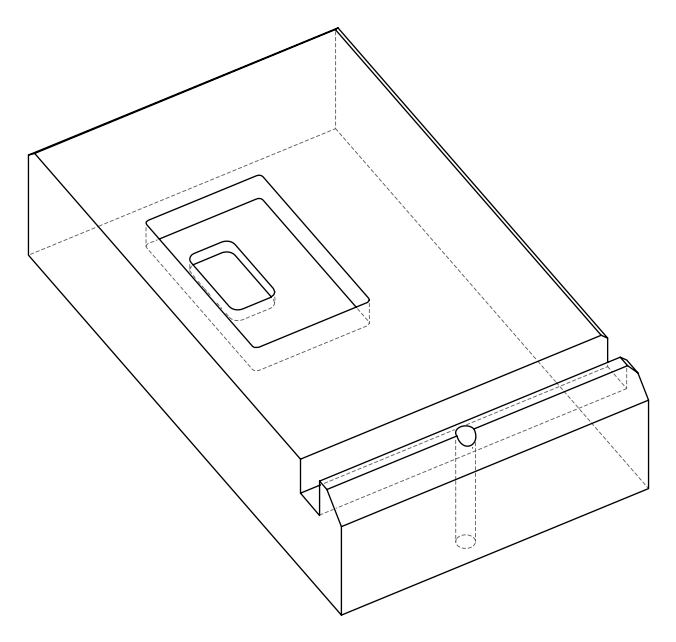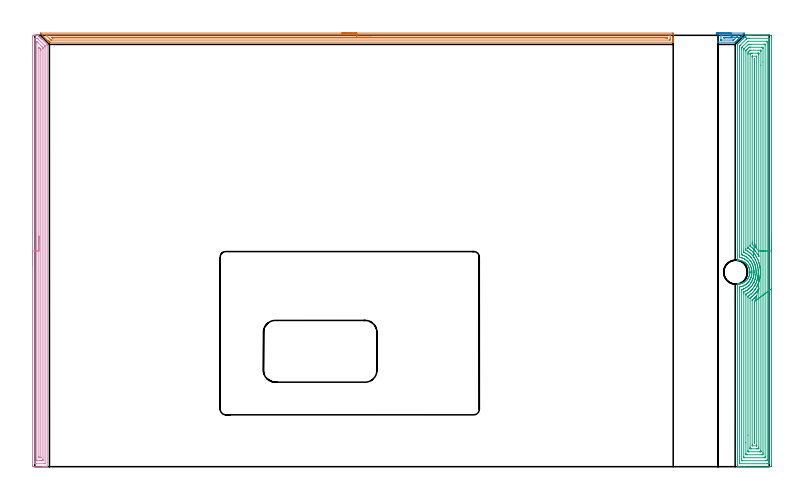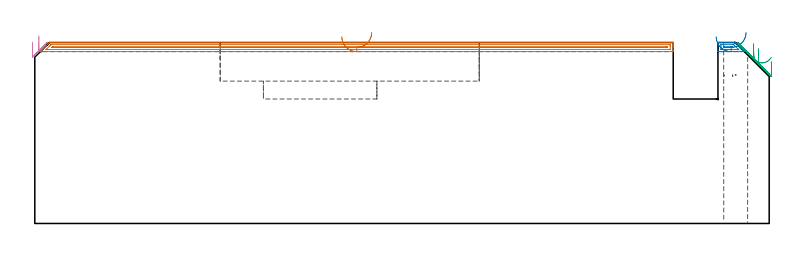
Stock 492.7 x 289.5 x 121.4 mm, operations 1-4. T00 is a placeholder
(PLAN: 11 operations, 7 tool changes, 208.4 min)
(1 AREA_MILL | FG_CHAMFER_SURFACE | UGT0205_001 | 10.28 min | 8026 mm3)
(2 AREA_MILL_1 | FG_CHAMFER_SURFACE_1 | UGT0205_001 | 0.51 min | 475 mm3)
(3 AREA_MILL_2 | FG_CHAMFER_SURFACE_2 | UGT0205_001 | 20.77 min | 75077 mm3)
(4 AREA_MILL_3 | FG_CHAMFER_SURFACE_3 | UGT0205_001 | 9.41 min | 13755 mm3)
(5 MILL_RECTANGULAR_POCKET | POCKET_RECTANGULAR_STRAIGHT | NXT0201_008 | Follow Part, ap 1.5, ae 75% | 151.98 min | 492727 mm3)
(6 MILL_RECTANGULAR_POCKET_1 | POCKET_RECTANGULAR_STRAIGHT_1 | NXT0201_011 | Follow Part, ap 3, ae 75% | 3.56 min | 37140 mm3)
(7 MILL_RECTANGULAR_SLOT | SLOT_RECTANGULAR | UGT0201_094 | Follow Part, ap 5, ae 75% | 10.97 min | 328931 mm3)
(8 SPOT_DRILL | STEP1HOLE | NXT0321_9005460120000 | 0.03 min | 53 mm3)
(9 DRILL_BLIND_HOLE_INTO_CENTER | STEP1HOLE | UGT0301_217 | 0.07 min | 1014 mm3)
(10 DRILL_TO_ENLARGE_BLIND_HOLE | STEP1HOLE | NXT0301_111 | 0.11 min | 3135 mm3)
(11 GUN_DRILL_THROUGH_HOLE | STEP1HOLE | UGT0307_013 | 0.71 min | 19796 mm3)
(TOOL UGT0205_001 | Chamfer Mill 20 x 3 x 45 deg. | D20 FL50 Z2)
(TOOL NXT0201_008 | ENDMILL 6mm [2P460-0600-NA 1630] | D6 FL26 Z6)
(TOOL NXT0201_011 | ENDMILL 12mm [2P460-1200-NA 1630] | D12 FL38 Z6)
(TOOL UGT0201_094 | End mill 20 mm | D20 FL38 Z4)
(TOOL NXT0321_9005460120000 | NC Spot Drill, 142deg, 12mm, Carbide, Uncoated | D12 PA142 FL30 Z2)
(TOOL UGT0301_217 | Twist Drill 10.4 mm | D10.4 PA118 FL82 Z2)
(TOOL NXT0301_111 | Carbide Drill 16.1mm [860.1-1610-050A1-PM 4234] | D16.1 PA147 FL73 Z2)
(TOOL UGT0307_013 | Gun Drill 16 mm | D16 PA130 FL24 Z1)
(OP 1 AREA_MILL)
G17 G21 G94 G90
T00 M6
G54
G17 G0 G90 X206. Y290.9 S1061 M3
G43 Z131.4 H0
Z125.3
G94 G1 X206.038 Z124.428 F250.
X206.152 Z123.563
X206.341 Z122.712
X206.603 Z121.88
X206.937 Z121.074
X207.34 Z120.3
X207.808 Z119.564
X208.339 Z118.872
X208.929 Z118.229
X209.572 Z117.64
X210.264 Z117.108
X211. Z116.64
X211.774 Z116.237
X212.58 Z115.903
X213.412 Z115.641
X214.263 Z115.452
X215.128 Z115.338
X216. Z115.3
X427.684 Y290.899 Z115.301
X428.101 Y290.896 Z115.302
X428.29 Y290.892 Z115.305
X428.3 Y290.486 Z115.71
Y287.85 Z118.344
Y287.304 Z118.893
Y286.971 Z119.225
Y286.425 Z119.771
Y286.092 Z120.102
Y285.427 Z120.772
Y285.113 Z121.086
X428.298 Y284.955 Z121.238
X428.29 Y284.802 Z121.388
X428.131 Y284.8 Z121.4
X10.568
X9.796 Y284.805 Z121.391
X9.767 Y284.832 Z121.364
X9.675 Y284.924 Z121.274
X9.524 Y285.075 Z121.122
X9.384 Y285.214 Z120.981
X9.228 Y285.371 Z120.827
X9.105 Y285.494 Z120.704
X8.944 Y285.653 Z120.542
X8.781 Y285.818 Z120.38
X4.07 Y290.53 Z115.67
X3.869 Y290.733 Z115.467
X3.719 Y290.893 Z115.306
X3.869 Y290.9 Z115.3
X216.
Y289.486 Z116.714
X425.898
X426.023 Y289.485 Z116.715
X426.257 Y289.48 Z116.72
X426.282 Y289.479 Z116.721
X426.29 Y289.468 Z116.732
X426.296 Y289.437 Z116.763
X426.298 Y289.406 Z116.794
X426.3 Y289.212 Z116.988
Y287.455 Z118.745
X426.297 Y286.971 Z119.229
X426.292 Y286.584 Z119.616
X426.273 Y286.221 Z119.979
X425.898 Y286.216 Z119.984
X425.773 Y286.215 Z119.985
X11.337
X10.953 Y286.219 Z119.981
X10.861 Y286.221 Z119.979
X10.742 Y286.319 Z119.881
X10.568 Y286.486 Z119.714
X10.079 Y286.971 Z119.229
X9.675 Y287.375 Z118.825
X7.888 Y289.162 Z117.038
X7.654 Y289.401 Z116.799
X7.614 Y289.446 Z116.754
X7.587 Y289.479 Z116.721
X7.634 Y289.48 Z116.72
X7.888 Y289.485 Z116.715
X8.012
X8.781 Y289.486 Z116.714
X216.
Y288.072 Z118.128
X424.112 Y288.071 Z118.129
X424.187 Y288.07 Z118.13
X424.246 Y288.068 Z118.132
X424.279 Y288.065 Z118.135
X424.29 Y288.034 Z118.166
X424.294 Y287.85 Z118.35
X424.295 Y287.669 Z118.531
X424.291 Y287.642 Z118.558
X424.277 Y287.635 Z118.565
X424.224 Y287.633 Z118.567
X424.112 Y287.631 Z118.569
X423.443 Y287.629 Z118.571
X423.218 Y287.628 Z118.572
X12.354 Y287.629 Z118.571
X12.129 Y287.631 Z118.569
X11.979 Y287.635 Z118.565
X11.872 Y287.639 Z118.561
X11.829 Y287.679 Z118.521
X11.654 Y287.85 Z118.35
X11.461 Y288.046 Z118.154
X11.454 Y288.066 Z118.134
X11.461 Y288.067 Z118.133
X12.13 Y288.071 Z118.129
X216. Y288.072 Z118.128
X216.871 Z118.166
X217.736 Z118.28
X218.588 Z118.469
X219.42 Z118.731
X220.226 Z119.065
X221. Z119.468
X221.736 Z119.937
X222.428 Z120.468
X223.071 Z121.057
X223.66 Z121.7
X224.191 Z122.393
X224.66 Z123.128
X225.063 Z123.902
X225.397 Z124.708
X225.659 Z125.54
X225.848 Z126.392
X225.962 Z127.257
X226. Z128.128
G0 Z131.4
M5
M2
(OP 2 AREA_MILL_1)
G17 G21 G94 G90
T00 M6
G54
G17 G0 G90 X457.15 Y290.9 S1061 M3
G43 Z131.4 H0
Z125.3
G94 G1 X457.188 Z124.428 F250.
X457.302 Z123.563
X457.491 Z122.712
X457.753 Z121.88
X458.087 Z121.074
X458.49 Z120.3
X458.959 Z119.564
X459.49 Z118.872
X460.079 Z118.229
X460.722 Z117.639
X461.414 Z117.108
X462.15 Z116.64
X462.924 Z116.237
X463.73 Z115.903
X464.562 Z115.641
X465.414 Z115.452
X466.279 Z115.338
X467.15 Z115.3
X475.828 Y290.899 Z115.301
X475.981 Y290.892 Z115.305
X475.828 Y290.728 Z115.472
X475.741 Y290.641 Z115.559
X475.588 Y290.486 Z115.711
X475.534 Y290.433 Z115.766
X475.348 Y290.247 Z115.952
X475.295 Y290.193 Z116.003
X475.24 Y290.139 Z116.06
X475.056 Y289.955 Z116.244
X475.002 Y289.9 Z116.296
X474.946 Y289.845 Z116.354
X474.764 Y289.664 Z116.535
X474.709 Y289.608 Z116.589
X474.651 Y289.55 Z116.648
X474.006 Y288.906 Z117.294
X473.83 Y288.729 Z117.468
X473.769 Y288.668 Z117.53
X473.138 Y288.038 Z118.162
X472.952 Y287.85 Z118.347
X472.27 Y287.17 Z119.03
X472.073 Y286.971 Z119.225
X471.402 Y286.302 Z119.898
X471.194 Y286.092 Z120.104
X470.535 Y285.435 Z120.765
X470.315 Y285.214 Z120.983
X470.239 Y285.138 Z121.06
X469.979 Y284.88 Z121.318
X469.894 Y284.804 Z121.389
X469.798 Y284.8 Z121.4
X458.325
X458.31 Y284.805 Z121.394
X458.3 Y284.847 Z121.352
Y289.657 Z116.542
X458.305 Y290.486 Z115.707
X458.308 Y290.89 Z115.304
X458.358 Y290.893 Z115.302
X458.766 Y290.9 Z115.3
X467.15
Y289.486 Z116.714
X472.004 Y289.485 Z116.715
X472.128 Y289.484 Z116.716
X472.13 Y289.483 Z116.717
X472.041 Y289.391 Z116.809
X472.004 Y289.353 Z116.847
X469.356 Y286.707 Z119.493
X469.043 Y286.405 Z119.795
X468.849 Y286.221 Z119.979
X468.474 Y286.216 Z119.984
X468.351 Y286.215 Z119.985
X460.531
X460.407 Y286.216 Z119.984
X460.342 Y286.219 Z119.981
X460.315 Y286.221 Z119.979
X460.309 Y286.234 Z119.966
X460.305 Y286.255 Z119.945
X460.301 Y286.322 Z119.878
Y289.189 Z117.011
X460.304 Y289.343 Z116.857
X460.31 Y289.465 Z116.735
X460.314 Y289.48 Z116.72
X460.319 Y289.482 Z116.718
X460.341 Y289.484 Z116.716
X460.531 Y289.486 Z116.714
X460.653
X467.15
Y288.072 Z118.128
X468.253 Y288.07 Z118.13
X468.255 Y288.069 Z118.131
X468.256 Y288.067 Z118.133
X468.039 Y287.85 Z118.35
X467.808 Y287.634 Z118.566
X466.709 Y287.629 Z118.571
X462.518
X462.393 Y287.63 Z118.57
X462.372 Y287.631 Z118.569
X462.31 Y287.64 Z118.56
X462.3 Y287.846 Z118.354
X462.31 Y288.062 Z118.138
X462.734 Y288.068 Z118.132
X462.957 Y288.071 Z118.129
X467.15 Y288.072 Z118.128
X468.022 Z118.166
X468.887 Z118.28
X469.738 Z118.469
X470.57 Z118.731
X471.376 Z119.065
X472.15 Z119.468
X472.886 Z119.937
X473.578 Z120.468
X474.221 Z121.057
X474.811 Z121.701
X475.342 Z122.393
X475.81 Z123.128
X476.213 Z123.902
X476.547 Z124.708
X476.809 Z125.54
X476.998 Z126.392
X477.112 Z127.257
X477.15 Z128.128
G0 Z131.4
M5
M2
(OP 3 AREA_MILL_2)
G17 G21 G94 G90
T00 M6
G54
G17 G0 G90 X494.2 Y154.7 S1061 M3
G43 Z131.4 H0
Z108.6
G94 G1 Y154.662 Z107.728 F250.
Y154.548 Z106.864
Y154.359 Z106.012
Y154.097 Z105.18
Y153.763 Z104.374
Y153.36 Z103.6
Y152.892 Z102.864
Y152.36 Z102.172
Y151.771 Z101.529
Y151.128 Z100.94
Y150.436 Z100.408
Y149.7 Z99.94
Y148.926 Z99.537
Y148.12 Z99.203
Y147.288 Z98.941
Y146.436 Z98.752
Y145.572 Z98.638
Y144.7 Z98.6
Y0.603
X494.195 Y0.126 Z98.603
X494.192 Y0.01 Z98.606
X494.071 Y0. Z98.727
X475.923 Z116.872
X473.001 Z119.795
X472.693 Z120.101
X471.69 Z121.109
X471.486 Y0.005 Z121.313
X471.406 Y0.01 Z121.393
X471.4 Y0.156 Z121.4
Y122.394
X471.406 Y122.496 Z121.392
X471.487 Y122.502 Z121.311
X471.607 Y122.505 Z121.191
X471.935 Y122.511 Z120.864
X472.177 Y122.525 Z120.621
X472.381 Y122.537 Z120.418
X472.693 Y122.573 Z120.106
X472.828 Y122.589 Z119.971
X473.272 Y122.665 Z119.525
X473.572 Y122.734 Z119.224
X473.72 Y122.768 Z119.078
X474.164 Y122.898 Z118.634
X474.451 Y123. Z118.345
X474.612 Y123.057 Z118.187
X474.927 Y123.187 Z117.871
X475.02 Y123.225 Z117.78
X475.057 Y123.24 Z117.743
X475.948 Y123.734 Z116.85
X476.536 Y124.133 Z116.263
X476.84 Y124.379 Z115.958
X477.088 Y124.601 Z115.712
X477.192 Y124.695 Z115.607
X477.381 Y124.88 Z115.419
X477.531 Y125.027 Z115.268
X477.732 Y125.252 Z115.067
X478. Y125.582 Z114.799
X478.172 Y125.814 Z114.626
X478.25 Y125.921 Z114.546
X478.624 Y126.504 Z114.175
X478.672 Y126.591 Z114.128
X478.793 Y126.815 Z114.004
X479.004 Y127.26 Z113.795
X479.188 Y127.71 Z113.607
X479.338 Y128.155 Z113.456
X479.466 Y128.604 Z113.33
X479.515 Y128.805 Z113.283
X479.538 Y128.931 Z113.26
X479.563 Y129.086 Z113.227
X479.576 Y129.151 Z113.216
X479.628 Y129.498 Z113.168
X479.659 Y129.818 Z113.138
X479.671 Y129.945 Z113.125
X479.674 Y130.006 Z113.123
X479.683 Y130.276 Z113.107
X479.687 Y130.329
X479.689 Y130.377 Z113.105
X479.69 Y130.392
X479.688 Y130.497
Y130.548 Z113.104
X479.687 Y130.583 Z113.106
Y130.658 Z113.109
X479.683 Y130.84
X479.682 Y130.847
X479.681 Y130.869 Z113.111
X479.653 Y131.287 Z113.143
X479.595 Y131.735 Z113.201
X479.519 Y132.181 Z113.281
X479.393 Y132.655 Z113.403
X479.265 Y133.075 Z113.533
X479.138 Y133.413 Z113.66
X479.095 Y133.525 Z113.7
X478.9 Y133.969 Z113.898
X478.623 Y134.5 Z114.174
X478.515 Y134.684 Z114.284
X478.4 Y134.864 Z114.399
X478.075 Y135.314 Z114.721
X477.806 Y135.657 Z114.994
X477.725 Y135.758 Z115.072
X477.673 Y135.81 Z115.122
X477.563 Y135.926 Z115.236
X477.49 Y136.002 Z115.31
X477.381 Y136.113 Z115.415
X477.293 Y136.204 Z115.503
X477.088 Y136.394 Z115.708
X476.953 Y136.521 Z115.846
X476.84 Y136.626 Z115.959
X476.81 Y136.652 Z115.99
X476.723 Y136.718 Z116.077
X476.648 Y136.773 Z116.149
X476.589 Y136.818 Z116.21
X476.385 Y136.972 Z116.414
X475.949 Y137.273 Z116.851
X475.717 Y137.414 Z117.082
X475.482 Y137.546 Z117.317
X475.33 Y137.62 Z117.469
X475.057 Y137.753 Z117.742
X474.614 Y137.942 Z118.186
X474.165 Y138.102 Z118.635
X473.721 Y138.231 Z119.079
X473.572 Y138.266 Z119.227
X473.273 Y138.337 Z119.527
X472.972 Y138.393 Z119.828
X472.669 Y138.44 Z120.13
X472.512 Y138.454 Z120.288
X472.381 Y138.466 Z120.419
X471.935 Y138.49 Z120.864
X471.489 Y138.497 Z121.31
X471.407 Y138.504 Z121.393
X471.4 Y138.9 Z121.4
Y282.552
X471.404 Y283.305 Z121.39
X471.544 Y283.444 Z121.254
X471.75 Y283.65 Z121.05
X472.254 Y284.156 Z120.542
X472.817 Y284.717 Z119.982
X473.03 Y284.931 Z119.768
X473.133 Y285.035 Z119.663
X473.572 Y285.473 Z119.227
X474.012 Y285.913 Z118.784
X474.22 Y286.121 Z118.579
X474.262 Y286.162 Z118.538
X474.891 Y286.792 Z117.906
X475.103 Y287.002 Z117.697
X475.769 Y287.671 Z117.027
X475.944 Y287.844 Z116.856
X476.005 Y287.905 Z116.795
X476.648 Y288.55 Z116.149
X476.785 Y288.685 Z116.015
X476.897 Y288.797 Z115.902
X477.088 Y288.989 Z115.71
X477.194 Y289.095 Z115.604
X477.418 Y289.319 Z115.381
X477.492 Y289.392 Z115.306
X477.503 Y289.399 Z115.296
X477.527 Y289.4 Z115.273
X477.978 Z114.822
X478.845 Z113.95
X480.032 Z112.765
X480.603 Z112.191
X489.545 Z103.252
X493.5 Z99.297
X493.785 Y289.396 Z99.012
X494.192 Y289.39 Z98.606
X494.195 Y289.214 Z98.603
X494.199 Y288.797 Z98.601
X494.2 Y288.376 Z98.6
Y144.7
X492.786 Z100.014
X492.785 Y2.51 Z100.015
X492.784 Y2.387 Z100.016
X492.779 Y2.012 Z100.021
X492.406 Y2.003 Z100.394
X492.028 Y2.001 Z100.772
X491.53 Y2. Z101.27
X472.892 Y2.001 Z119.908
X472.864 Y2.003 Z119.936
X472.836 Y2.008 Z119.964
X472.821 Y2.013 Z119.979
X472.82 Y2.034 Z119.98
X472.815 Y2.263 Z119.985
X472.814 Y6.781 Z119.986
X472.815 Y120.04 Z119.985
X472.816 Y120.163 Z119.984
X472.821 Y120.54 Z119.979
X473.127 Y120.616 Z119.673
X473.572 Y120.716 Z119.228
X473.844 Y120.78 Z118.956
X474.451 Y120.945 Z118.349
X474.535 Y120.97 Z118.265
X474.781 Y121.056 Z118.019
X475.175 Y121.213 Z117.625
X475.33 Y121.28 Z117.47
X475.772 Y121.499 Z117.028
X476.209 Y121.734 Z116.591
X476.345 Y121.81 Z116.455
X476.579 Y121.948 Z116.221
X476.883 Y122.155 Z115.917
X477.088 Y122.3 Z115.712
X477.391 Y122.532 Z115.409
X477.762 Y122.84 Z115.038
X477.87 Y122.938 Z114.93
X477.966 Y123.029 Z114.834
X478.317 Y123.376 Z114.483
X478.645 Y123.732 Z114.155
X478.737 Y123.842 Z114.063
X478.845 Y123.978 Z113.955
X479.122 Y124.344 Z113.678
X479.32 Y124.624 Z113.48
X479.481 Y124.872 Z113.319
X479.724 Y125.259 Z113.076
X479.817 Y125.423 Z112.983
X479.866 Y125.517 Z112.934
X480.11 Y126.017 Z112.69
X480.286 Y126.409 Z112.514
X480.342 Y126.541 Z112.458
X480.379 Y126.637 Z112.421
X480.603 Y127.252 Z112.197
X480.615 Y127.289 Z112.185
X480.619 Y127.301 Z112.181
X480.806 Y127.987 Z111.994
X480.855 Y128.193 Z111.945
X480.955 Y128.728 Z111.845
X481.007 Y129.086 Z111.793
X481.052 Y129.522 Z111.748
X481.085 Y129.978 Z111.715
X481.1 Y130.366 Z111.7
X481.094 Y130.87 Z111.706
X481.069 Y131.289 Z111.731
X481.024 Y131.762 Z111.776
X480.947 Y132.305 Z111.853
X480.886 Y132.655 Z111.914
X480.686 Y133.463 Z112.114
X480.661 Y133.547 Z112.139
X480.603 Y133.732 Z112.197
X480.347 Y134.439 Z112.453
X480.154 Y134.894 Z112.646
X479.939 Y135.331 Z112.861
X479.724 Y135.742 Z113.076
X479.428 Y136.224 Z113.372
X478.845 Y137.019 Z113.955
X478.77 Y137.116 Z114.03
X478.596 Y137.323 Z114.204
X478.387 Y137.539 Z114.413
X477.966 Y137.97 Z114.834
X477.927 Y138.008 Z114.873
X477.48 Y138.402 Z115.32
X477.088 Y138.699 Z115.712
X476.806 Y138.9 Z115.994
X476.209 Y139.279 Z116.591
X475.942 Y139.427 Z116.858
X475.446 Y139.675 Z117.354
X475.33 Y139.725 Z117.47
X475.17 Y139.793 Z117.63
X474.642 Y139.987 Z118.158
X474.451 Y140.051 Z118.349
X474.088 Y140.161 Z118.712
X473.572 Y140.284 Z119.228
X472.97 Y140.405 Z119.83
X472.873 Y140.424 Z119.927
X472.845 Y140.432 Z119.955
X472.821 Y140.441 Z119.979
X472.819 Y140.476 Z119.981
X472.816 Y140.561 Z119.984
X472.815 Y140.685 Z119.985
X472.814 Y141.455 Z119.986
X472.815 Y281.659 Z119.985
X472.819 Y282.044 Z119.981
X472.821 Y282.235 Z119.979
X472.831 Y282.27 Z119.969
X472.853 Y282.296 Z119.947
X472.898 Y282.345 Z119.902
X473.102 Y282.552 Z119.698
X477.324 Y286.773 Z115.476
X477.565 Y287.013 Z115.235
X477.772 Y287.21 Z115.028
X477.966 Y287.39 Z114.834
X478.466 Y287.398 Z114.334
X478.845 Y287.399 Z113.955
X479.343 Y287.4 Z113.457
X492.708 Y287.399 Z100.092
X492.735 Y287.397 Z100.065
X492.764 Y287.392 Z100.036
X492.779 Y287.387 Z100.021
X492.78 Y287.366 Z100.02
X492.785 Y287.137 Z100.015
X492.786 Y281.82 Z100.014
Y144.7
X491.372 Z101.428
X491.371 Y4.838 Z101.429
X491.369 Y4.172 Z101.431
X491.367 Y4.059 Z101.433
X491.365 Y4.012 Z101.435
X491.313 Y4.005 Z101.487
X491.149 Y4.003 Z101.651
X490.439 Y4. Z102.361
X474.62 Y4.001 Z118.18
X474.451 Y4.003 Z118.349
X474.283 Y4.008 Z118.517
X474.24 Y4.01 Z118.56
X474.235 Y4.038 Z118.565
X474.232 Y4.096 Z118.568
X474.23 Y4.172 Z118.57
X474.229 Y4.397 Z118.571
X474.228 Y5.064 Z118.572
X474.229 Y117.713 Z118.571
X474.23 Y118.379 Z118.57
X474.231 Y118.602 Z118.569
X474.235 Y118.823 Z118.565
X474.451 Y118.895 Z118.349
X474.73 Y118.988 Z118.07
X475.33 Y119.195 Z117.47
X475.385 Y119.215 Z117.415
X475.529 Y119.271 Z117.271
X475.994 Y119.489 Z116.806
X476.209 Y119.596 Z116.591
X476.574 Y119.793 Z116.226
X477.088 Y120.08 Z115.712
X477.14 Y120.11 Z115.66
X477.223 Y120.163 Z115.577
X477.663 Y120.471 Z115.137
X477.966 Y120.698 Z114.834
X478.164 Y120.855 Z114.636
X478.407 Y121.056 Z114.393
X478.639 Y121.265 Z114.161
X478.845 Y121.459 Z113.955
X479.09 Y121.7 Z113.71
X479.327 Y121.948 Z113.473
X479.515 Y122.16 Z113.285
X479.724 Y122.411 Z113.076
X479.912 Y122.649 Z112.888
X480.057 Y122.84 Z112.743
X480.286 Y123.162 Z112.514
X480.603 Y123.638 Z112.197
X480.64 Y123.695 Z112.16
X480.662 Y123.732 Z112.138
X480.963 Y124.259 Z111.837
X481.149 Y124.624 Z111.651
X481.259 Y124.851 Z111.541
X481.482 Y125.335 Z111.318
X481.536 Y125.462 Z111.264
X481.557 Y125.517 Z111.243
X481.773 Y126.113 Z111.027
X481.878 Y126.409 Z110.922
X481.99 Y126.786 Z110.81
X482.135 Y127.301 Z110.665
X482.179 Y127.486 Z110.621
X482.324 Y128.193 Z110.476
X482.329 Y128.225 Z110.471
X482.361 Y128.42 Z110.439
X482.433 Y129.012 Z110.367
X482.44 Y129.086 Z110.36
X482.496 Y129.84 Z110.304
X482.503 Y129.978 Z110.297
X482.514 Y130.343 Z110.286
X482.512 Y130.716 Z110.288
X482.508 Y130.87 Z110.292
X482.463 Y131.658 Z110.337
X482.453 Y131.762 Z110.347
X482.361 Y132.559 Z110.439
X482.347 Y132.655 Z110.453
X482.344 Y132.671 Z110.456
X482.257 Y133.147 Z110.543
X482.163 Y133.547 Z110.637
X482.097 Y133.814 Z110.703
X481.923 Y134.439 Z110.877
X481.695 Y135.115 Z111.105
X481.613 Y135.331 Z111.187
X481.482 Y135.653 Z111.318
X481.221 Y136.224 Z111.579
X480.959 Y136.754 Z111.841
X480.754 Y137.116 Z112.046
X480.603 Y137.362 Z112.197
X480.347 Y137.747 Z112.453
X480.158 Y138.008 Z112.642
X479.724 Y138.584 Z113.076
X479.466 Y138.9 Z113.335
X478.845 Y139.532 Z113.955
X478.572 Y139.793 Z114.228
X478.252 Y140.078 Z114.548
X477.966 Y140.302 Z114.834
X477.442 Y140.685 Z115.358
X477.088 Y140.912 Z115.712
X476.517 Y141.264 Z116.283
X476.209 Y141.417 Z116.591
X475.878 Y141.577 Z116.922
X475.33 Y141.796 Z117.47
X474.981 Y141.932 Z117.819
X474.451 Y142.101 Z118.349
X474.342 Y142.137 Z118.458
X474.267 Y142.163 Z118.533
X474.235 Y142.185 Z118.565
X474.234 Y142.244 Z118.566
X474.23 Y142.469 Z118.57
X474.229 Y142.695 Z118.571
Y280.101
X474.23 Y280.767 Z118.57
X474.231 Y280.99 Z118.569
X474.235 Y281.214 Z118.565
X474.451 Y281.446 Z118.349
X474.555 Y281.554 Z118.245
X474.659 Y281.659 Z118.141
X478.229 Y285.228 Z114.571
X478.355 Y285.348 Z114.445
X478.4 Y285.389 Z114.4
X478.508 Y285.393 Z114.292
X478.677 Y285.399 Z114.123
X490.98 Y285.4 Z101.82
X491.149 Y285.397 Z101.651
X491.317 Y285.392 Z101.483
X491.36 Y285.39 Z101.44
X491.365 Y285.362 Z101.435
X491.368 Y285.304 Z101.432
X491.37 Y285.228 Z101.43
X491.371 Y285.003 Z101.429
X491.372 Y284.336 Z101.428
Y144.7
X489.957 Z102.843
Y6.848
X489.955 Y6.275 Z102.845
X489.952 Y6.082 Z102.848
X489.951 Y6.02 Z102.849
X489.912 Y6.01 Z102.888
X489.348 Y6. Z103.452
X476.165 Z116.635
X475.789 Y6.004 Z117.011
X475.695 Y6.007 Z117.105
X475.653 Y6.01 Z117.147
X475.65 Y6.039 Z117.15
X475.647 Y6.125 Z117.153
X475.643 Y6.53 Z117.157
Y116.276
X475.645 Y116.594 Z117.155
X475.649 Y117.162 Z117.151
X475.655 Y117.237 Z117.145
X475.713 Y117.263 Z117.087
X475.851 Y117.323 Z116.949
X476.209 Y117.477 Z116.591
X476.23 Y117.487 Z116.57
X476.802 Y117.776 Z115.998
X477.088 Y117.93 Z115.712
X477.371 Y118.091 Z115.429
X477.862 Y118.379 Z114.938
X477.925 Y118.421 Z114.875
X477.966 Y118.45 Z114.834
X478.44 Y118.79 Z114.36
X478.845 Y119.098 Z113.955
X478.941 Y119.174 Z113.86
X479.055 Y119.271 Z113.745
X479.41 Y119.59 Z113.39
X479.724 Y119.884 Z113.076
X479.864 Y120.021 Z112.936
X480.004 Y120.163 Z112.796
X480.291 Y120.48 Z112.509
X480.603 Y120.84 Z112.197
X480.7 Y120.957 Z112.1
X480.777 Y121.056 Z112.023
X481.317 Y121.781 Z111.483
X481.482 Y122.034 Z111.318
X481.787 Y122.53 Z111.013
X481.97 Y122.84 Z110.83
X482.112 Y123.092 Z110.688
X482.361 Y123.574 Z110.439
X482.412 Y123.68 Z110.388
X482.437 Y123.732 Z110.363
X482.684 Y124.296 Z110.116
X482.818 Y124.624 Z109.982
X482.935 Y124.934 Z109.865
X483.148 Y125.517 Z109.652
X483.171 Y125.586 Z109.629
X483.239 Y125.806 Z109.561
X483.372 Y126.275 Z109.428
X483.407 Y126.409 Z109.393
X483.549 Y126.987 Z109.251
X483.611 Y127.301 Z109.189
X483.694 Y127.732 Z109.106
X483.762 Y128.193 Z109.038
X483.802 Y128.514 Z108.998
X483.859 Y129.086 Z108.941
X483.878 Y129.329 Z108.922
X483.917 Y129.978 Z108.883
X483.924 Y130.175 Z108.876
X483.923 Y130.87 Z108.877
X483.915 Y131.076 Z108.885
X483.874 Y131.762 Z108.926
X483.852 Y132.032 Z108.948
X483.777 Y132.655 Z109.023
X483.726 Y133.053 Z109.074
X483.643 Y133.547 Z109.157
X483.508 Y134.166 Z109.292
X483.439 Y134.439 Z109.361
X483.239 Y135.19 Z109.561
X483.195 Y135.331 Z109.605
X483.172 Y135.399 Z109.628
X482.879 Y136.224 Z109.921
X482.623 Y136.849 Z110.177
X482.501 Y137.116 Z110.299
X482.361 Y137.412 Z110.439
X482.055 Y138.008 Z110.745
X481.629 Y138.751 Z111.171
X481.53 Y138.9 Z111.27
X481.482 Y138.969 Z111.318
X480.878 Y139.793 Z111.922
X480.603 Y140.154 Z112.197
X480.367 Y140.442 Z112.433
X480.137 Y140.685 Z112.663
X479.724 Y141.101 Z113.076
X479.219 Y141.577 Z113.581
X478.845 Y141.9 Z113.955
X478.087 Y142.469 Z114.713
X477.966 Y142.551 Z114.834
X477.741 Y142.698 Z115.059
X477.088 Y143.086 Z115.712
X476.56 Y143.362 Z116.24
X476.209 Y143.518 Z116.591
X475.937 Y143.637 Z116.863
X475.723 Y143.728 Z117.077
X475.685 Y143.746 Z117.115
X475.65 Y143.766 Z117.15
X475.648 Y143.795 Z117.152
X475.645 Y143.934 Z117.155
X475.643 Y144.254 Z117.157
Y144.829
Y279.557
X475.646 Y279.875 Z117.154
X475.65 Y280.161 Z117.15
X475.652 Y280.192 Z117.148
X475.67 Y280.214 Z117.13
X475.707 Y280.256 Z117.093
X475.77 Y280.32 Z117.03
X478. Y282.552 Z114.8
X478.428 Y282.975 Z114.372
X478.845 Y283.387 Z113.955
X478.896 Y283.393 Z113.904
X479.724 Y283.4 Z113.076
X479.767 Z113.033
X489.435 Z103.365
X489.811 Y283.396 Z102.989
X489.905 Y283.393 Z102.895
X489.947 Y283.39 Z102.853
X489.95 Y283.361 Z102.85
X489.953 Y283.275 Z102.847
X489.957 Y282.87 Z102.843
Y144.7
X488.543 Z104.257
Y9.525
X488.542 Y8.633 Z104.258
Y8.603
X488.512 Y8.01 Z104.288
X488.253 Y8.004 Z104.547
X487.634 Y8.001 Z105.166
X487.378 Y8. Z105.422
X477.966 Y8.001 Z114.834
X477.709 Y8.002 Z115.091
X477.088 Y8.01 Z115.712
X477.059 Y8.633 Z115.741
X477.058 Y8.663 Z115.742
X477.057 Y16.105 Z115.743
Y114.81
X477.059 Y115.702 Z115.741
X477.06 Y115.73 Z115.74
X477.063 Y115.758 Z115.737
X477.088 Y115.779 Z115.712
X477.606 Y116.068 Z115.194
X477.966 Y116.274 Z114.834
X478.166 Y116.391 Z114.634
X478.498 Y116.594 Z114.302
X478.705 Y116.737 Z114.095
X478.845 Y116.837 Z113.955
X479.216 Y117.11 Z113.584
X479.704 Y117.487 Z113.096
X479.715 Y117.496 Z113.085
X479.724 Y117.504 Z113.076
X480.181 Y117.914 Z112.619
X480.603 Y118.306 Z112.197
X480.64 Y118.342 Z112.16
X480.677 Y118.379 Z112.123
X481.066 Y118.801 Z111.734
X481.482 Y119.264 Z111.318
X481.487 Y119.271 Z111.313
X481.868 Y119.771 Z110.932
X482.166 Y120.163 Z110.634
X482.248 Y120.277 Z110.552
X482.361 Y120.44 Z110.439
X482.601 Y120.811 Z110.199
X482.756 Y121.056 Z110.044
X482.939 Y121.361 Z109.861
X483.239 Y121.872 Z109.561
X483.266 Y121.921 Z109.534
X483.28 Y121.948 Z109.52
X483.557 Y122.518 Z109.243
X483.707 Y122.84 Z109.093
X483.835 Y123.128 Z108.965
X484.091 Y123.732 Z108.709
X484.099 Y123.752 Z108.701
X484.118 Y123.803 Z108.682
X484.333 Y124.406 Z108.467
X484.409 Y124.624 Z108.391
X484.55 Y125.078 Z108.25
X484.677 Y125.517 Z108.123
X484.746 Y125.771 Z108.054
X484.905 Y126.409 Z107.895
X484.923 Y126.485 Z107.878
X484.997 Y126.854 Z107.803
X485.067 Y127.23 Z107.733
X485.079 Y127.301 Z107.721
X485.177 Y128.011 Z107.623
X485.199 Y128.193 Z107.601
X485.261 Y128.818 Z107.539
X485.282 Y129.086 Z107.518
X485.317 Y129.653 Z107.483
X485.333 Y129.978 Z107.467
X485.338 Y130.525 Z107.462
X485.337 Y130.87 Z107.463
X485.313 Y131.442 Z107.487
X485.293 Y131.762 Z107.507
X485.242 Y132.406 Z107.558
X485.214 Y132.655 Z107.586
X485.119 Y133.423 Z107.681
X485.1 Y133.547 Z107.7
X484.997 Y134.151 Z107.803
X484.934 Y134.439 Z107.866
X484.916 Y134.522 Z107.884
X484.711 Y135.331 Z108.089
X484.604 Y135.731 Z108.196
X484.455 Y136.224 Z108.345
X484.17 Y137.063 Z108.63
X484.151 Y137.116 Z108.649
X484.118 Y137.201 Z108.682
X483.773 Y138.008 Z109.027
X483.469 Y138.667 Z109.331
X483.35 Y138.9 Z109.45
X483.239 Y139.109 Z109.561
X482.847 Y139.793 Z109.953
X482.665 Y140.1 Z110.135
X482.361 Y140.55 Z110.439
X482.266 Y140.685 Z110.534
X482.006 Y141.045 Z110.794
X481.601 Y141.577 Z111.199
X481.482 Y141.724 Z111.318
X481.14 Y142.119 Z111.66
X480.806 Y142.469 Z111.994
X480.603 Y142.671 Z112.197
X479.87 Y143.362 Z112.93
X479.724 Y143.484 Z113.076
X479.155 Y143.94 Z113.645
X478.845 Y144.168 Z113.955
X478.725 Y144.254 Z114.075
X477.966 Y144.729 Z114.834
X477.713 Y144.883 Z115.087
X477.239 Y145.146 Z115.561
X477.088 Y145.233 Z115.712
X477.058 Y146.038 Z115.742
Y146.069
Y278.952 Z115.743
X477.059 Y278.983 Z115.741
X477.061 Y279.009 Z115.739
X477.088 Y279.177 Z115.712
X477.87 Y279.972 Z114.93
X478.665 Y280.767 Z114.135
X478.845 Y280.947 Z113.955
X479.201 Y281.299 Z113.599
X479.277 Y281.37 Z113.523
X479.299 Y281.389 Z113.501
X479.335 Y281.393 Z113.465
X479.413 Y281.396 Z113.387
X479.724 Y281.399 Z113.076
X479.98 Y281.4 Z112.82
X487.634 Y281.399 Z105.166
X487.891 Y281.398 Z104.909
X488.512 Y281.39 Z104.288
X488.541 Y280.767 Z104.259
X488.542 Y280.737 Z104.258
X488.543 Y271.427 Z104.257
Y144.7
X487.129 Z105.671
Y10.93
X487.127 Y10.417 Z105.673
X487.124 Y10.042 Z105.676
X487.122 Y10.018 Z105.678
X487.112 Y10.01 Z105.688
X487.063 Y10.006 Z105.737
X486.96 Y10.002 Z105.84
X486.755 Y10.001 Z106.045
X486.287 Y10. Z106.513
X478.708 Y10.001 Z114.092
X478.599 Y10.003 Z114.201
X478.526 Y10.006 Z114.274
X478.487 Y10.01 Z114.313
X478.478 Y10.04 Z114.322
X478.474 Y10.417 Z114.326
X478.472 Y10.796 Z114.328
X478.471 Y21.106 Z114.329
X478.472 Y113.539 Z114.328
X478.474 Y113.918 Z114.326
X478.477 Y114.291 Z114.323
X478.491 Y114.399 Z114.309
X479.138 Y114.81 Z113.662
X479.484 Y115.053 Z113.316
X479.724 Y115.228 Z113.076
X479.992 Y115.43 Z112.808
X480.342 Y115.702 Z112.458
X480.485 Y115.822 Z112.315
X480.603 Y115.924 Z112.197
X480.953 Y116.239 Z111.847
X481.338 Y116.594 Z111.462
X481.411 Y116.666 Z111.389
X481.482 Y116.738 Z111.318
X481.841 Y117.122 Z110.959
X482.174 Y117.487 Z110.626
X482.262 Y117.587 Z110.538
X482.361 Y117.706 Z110.439
X482.656 Y118.079 Z110.144
X482.89 Y118.379 Z109.91
X483.041 Y118.581 Z109.759
X483.239 Y118.854 Z109.561
X483.409 Y119.099 Z109.391
X483.523 Y119.271 Z109.277
X483.755 Y119.639 Z109.045
X484.081 Y120.163 Z108.719
X484.095 Y120.187 Z108.705
X484.118 Y120.228 Z108.682
X484.41 Y120.76 Z108.39
X484.56 Y121.056 Z108.24
X484.705 Y121.352 Z108.095
X484.988 Y121.948 Z107.812
X484.997 Y121.967 Z107.803
X485.249 Y122.584 Z107.551
X485.35 Y122.84 Z107.45
X485.494 Y123.227 Z107.306
X485.676 Y123.732 Z107.124
X485.727 Y123.884 Z107.073
X485.876 Y124.356 Z106.924
X485.936 Y124.564 Z106.864
X485.952 Y124.624 Z106.848
X486.12 Y125.269 Z106.68
X486.181 Y125.517 Z106.619
X486.288 Y125.99 Z106.512
X486.371 Y126.409 Z106.429
X486.433 Y126.735 Z106.367
X486.519 Y127.301 Z106.281
X486.548 Y127.511 Z106.252
X486.63 Y128.193 Z106.17
X486.642 Y128.308 Z106.158
X486.707 Y129.086 Z106.093
X486.71 Y129.131 Z106.09
X486.754 Y129.978 Z106.046
X486.755 Y130.026 Z106.045
X486.758 Y130.867 Z106.042
X486.755 Y131.009 Z106.045
X486.719 Y131.762 Z106.081
X486.716 Y131.801 Z106.084
X486.647 Y132.655 Z106.153
X486.636 Y132.775 Z106.164
X486.539 Y133.547 Z106.261
X486.505 Y133.801 Z106.295
X486.397 Y134.439 Z106.403
X486.31 Y134.891 Z106.49
X486.208 Y135.331 Z106.592
X486.031 Y136.066 Z106.769
X485.988 Y136.224 Z106.812
X485.876 Y136.623 Z106.924
X485.721 Y137.116 Z107.079
X485.644 Y137.351 Z107.156
X485.41 Y138.008 Z107.39
X485.09 Y138.806 Z107.71
X485.05 Y138.9 Z107.75
X484.997 Y139.022 Z107.803
X484.632 Y139.793 Z108.168
X484.227 Y140.575 Z108.573
X484.164 Y140.685 Z108.636
X484.118 Y140.764 Z108.682
X483.817 Y141.27 Z108.983
X483.622 Y141.577 Z109.178
X483.239 Y142.126 Z109.561
X482.989 Y142.469 Z109.811
X482.361 Y143.296 Z110.439
X482.307 Y143.362 Z110.493
X481.914 Y143.797 Z110.886
X481.48 Y144.254 Z111.32
X480.603 Y145.073 Z112.197
X480.521 Y145.146 Z112.279
X479.724 Y145.77 Z113.076
X479.573 Y145.885 Z113.227
X479.362 Y146.038 Z113.438
X478.845 Y146.374 Z113.955
X478.51 Y146.594 Z114.29
X478.486 Y146.611 Z114.314
X478.478 Y146.638 Z114.322
X478.475 Y146.703 Z114.325
X478.472 Y146.804 Z114.328
X478.471 Y146.931 Z114.329
Y147.31
Y276.686
X478.472 Y277.198 Z114.328
X478.474 Y277.576 Z114.326
X478.478 Y278.09 Z114.322
X478.649 Y278.29 Z114.151
X478.845 Y278.493 Z113.955
X479.087 Y278.738 Z113.713
X479.331 Y278.983 Z113.469
X479.531 Y279.179 Z113.269
X479.724 Y279.365 Z113.076
X479.755 Y279.39 Z113.045
X479.783 Y279.394 Z113.017
X479.841 Y279.397 Z112.959
X479.958 Y279.399 Z112.842
X480.192 Y279.4 Z112.608
X486.892 Y279.399 Z105.908
X487.001 Y279.397 Z105.799
X487.074 Y279.394 Z105.726
X487.113 Y279.39 Z105.687
X487.122 Y279.36 Z105.678
X487.126 Y278.983 Z105.674
X487.128 Y278.604 Z105.672
X487.129 Y269.397 Z105.671
Y144.7
X485.715 Z107.085
Y141.741
Y141.577
X485.713 Y141.186 Z107.087
X485.711 Y141.125 Z107.089
X485.71 Y141.123 Z107.09
X485.707 Y141.124 Z107.093
X485.685 Y141.161 Z107.115
X485.459 Y141.577 Z107.341
X484.997 Y142.403 Z107.803
X484.959 Y142.469 Z107.841
X484.902 Y142.566 Z107.898
X484.363 Y143.362 Z108.437
X484.118 Y143.706 Z108.682
X483.707 Y144.254 Z109.093
X483.239 Y144.858 Z109.561
X482.985 Y145.146 Z109.815
X482.361 Y145.809 Z110.439
X482.129 Y146.038 Z110.671
X481.482 Y146.644 Z111.318
X481.154 Y146.931 Z111.646
X480.603 Y147.364 Z112.197
X480.012 Y147.823 Z112.788
X479.892 Y147.92 Z112.908
X479.89 Y148.005 Z112.91
X479.887 Y148.187 Z112.913
X479.886 Y148.551 Z112.914
X479.885 Y148.715 Z112.915
X479.886 Y276.306 Z112.914
X479.89 Y277.03 Z112.91
X479.892 Y277.071 Z112.908
X479.909 Y277.1 Z112.891
X480.002 Y277.198 Z112.798
X480.208 Y277.39 Z112.592
X480.407 Y277.397 Z112.393
X480.603 Y277.399 Z112.197
X481.283 Y277.4 Z111.517
X484.997 Z107.803
X485.678 Y277.399 Z107.122
X485.7 Y277.394 Z107.1
X485.703 Y277.392 Z107.097
X485.708 Y277.369 Z107.092
X485.711 Y277.198 Z107.089
X485.714 Y276.47 Z107.086
X485.715 Y276.306 Z107.085
Y144.7
X484.287 Y146.238 Z108.513
X484.118 Y146.428 Z108.682
X483.662 Y146.931 Z109.138
X483.239 Y147.377 Z109.561
X482.784 Y147.823 Z110.016
X482.361 Y148.219 Z110.439
X481.796 Y148.715 Z111.004
X481.482 Y148.976 Z111.318
X481.323 Y149.108 Z111.477
X481.307 Y149.423 Z111.493
X481.303 Y149.607 Z111.497
X481.301 Y149.791 Z111.499
X481.3 Y150.5 Z111.5
Y150.685
Y274.892
X481.304 Y275.261 Z111.496
X481.306 Y275.366 Z111.494
X481.312 Y275.391 Z111.488
X481.32 Y275.393 Z111.48
X481.374 Y275.397 Z111.426
X481.482 Y275.4 Z111.318
X481.495 Z111.305
X484.133 Y275.399 Z108.667
X484.294 Y275.374 Z108.506
X484.299 Y275.338 Z108.501
Y275.325
X484.3 Y275.229 Z108.5
Y274.522
Y146.931
X484.299 Y146.747 Z108.501
X484.287 Y146.238 Z108.513
X482.879 Y150.144 Z109.921
X482.874 Y150.145 Z109.926
X482.803 Y150.206 Z109.997
X482.73 Y150.272 Z110.07
X482.721 Y150.413 Z110.079
X482.717 Y150.5 Z110.083
X482.715 Y150.675 Z110.085
X482.714 Y151.033 Z110.086
Y151.392
Y272.912
X482.717 Y273.267 Z110.083
X482.721 Y273.357 Z110.079
X482.726 Y273.391 Z110.074
X482.747 Y273.393 Z110.053
X482.8 Y273.396 Z110.
X482.853 Y273.393 Z109.947
X482.874 Y273.391 Z109.926
X482.879 Y273.357 Z109.921
X482.882 Y273.271 Z109.918
X482.885 Y273.097 Z109.915
X482.886 Y272.737 Z109.914
Y272.379
Y150.324
X482.885 Y150.237 Z109.915
X482.882 Y150.179 Z109.918
X482.879 Y150.144 Z109.921
X482.813 Y149.28 Z110.025
X482.748 Y148.429 Z110.205
X482.684 Y147.597 Z110.458
X482.622 Y146.789 Z110.783
X482.562 Y146.014 Z111.178
X482.505 Y145.275 Z111.638
X482.452 Y144.579 Z112.162
X482.402 Y143.932 Z112.744
X482.357 Y143.337 Z113.381
X482.315 Y142.8 Z114.067
X482.279 Y142.325 Z114.798
X482.247 Y141.915 Z115.567
X482.221 Y141.573 Z116.37
X482.2 Y141.303 Z117.199
X482.185 Y141.105 Z118.048
X482.176 Y140.982 Z118.912
X482.172 Y140.935 Z119.783
X482.174 Y140.964 Z120.655
G0 X485.46 Y129.595 Z117.344
G1 Y129.579 Z116.471
X485.462 Y129.487 Z115.604
X485.466 Y129.32 Z114.748
X485.473 Y129.079 Z113.909
X485.48 Y128.765 Z113.095
X485.49 Y128.382 Z112.311
X485.501 Y127.932 Z111.564
X485.514 Y127.419 Z110.859
X485.529 Y126.846 Z110.201
X485.545 Y126.218 Z109.596
X485.562 Y125.54 Z109.047
X485.58 Y124.816 Z108.56
X485.599 Y124.053 Z108.138
X485.619 Y123.256 Z107.784
X485.64 Y122.431 Z107.501
X485.661 Y121.585 Z107.291
X485.683 Y120.723 Z107.155
X485.705 Y119.853 Z107.095
X485.708 Y119.718 Z107.092
X485.713 Y119.436 Z107.087
X485.714 Y119.271 Z107.086
X485.715 Y118.822 Z107.085
Y13.094
X485.713 Y12.367 Z107.087
X485.711 Y12.202 Z107.089
X485.708 Y12.029 Z107.092
X485.394 Y12.01 Z107.406
X485.194 Y12.002 Z107.606
X484.997 Y12.001 Z107.803
X484.317 Y12. Z108.483
X480.603 Z112.197
X479.921 Y12.001 Z112.879
X479.9 Y12.006 Z112.9
X479.897 Y12.008 Z112.903
X479.892 Y12.031 Z112.908
X479.889 Y12.202 Z112.911
X479.885 Y12.93 Z112.915
Y13.094
X479.886 Y112.861 Z112.914
X479.887 Y113.025 Z112.913
X479.89 Y113.07 Z112.91
X479.892 Y113.088 Z112.908
X479.912 Y113.105 Z112.888
X480.002 Y113.175 Z112.798
X480.128 Y113.268 Z112.672
X480.265 Y113.369 Z112.535
X480.603 Y113.621 Z112.197
X480.769 Y113.749 Z112.031
X480.983 Y113.918 Z111.817
X481.256 Y114.147 Z111.544
X481.482 Y114.343 Z111.318
X481.726 Y114.562 Z111.074
X481.994 Y114.81 Z110.806
X482.181 Y114.992 Z110.619
X482.361 Y115.173 Z110.439
X482.617 Y115.442 Z110.183
X482.858 Y115.702 Z109.942
X483.038 Y115.906 Z109.762
X483.239 Y116.14 Z109.561
X483.443 Y116.388 Z109.357
X483.607 Y116.594 Z109.193
X483.83 Y116.887 Z108.97
X484.118 Y117.269 Z108.682
X484.209 Y117.394 Z108.591
X484.274 Y117.487 Z108.526
X484.565 Y117.926 Z108.235
X484.859 Y118.379 Z107.941
X484.913 Y118.465 Z107.887
X484.997 Y118.604 Z107.803
X485.242 Y119.022 Z107.558
X485.386 Y119.271 Z107.414
X485.491 Y119.458 Z107.309
X485.563 Y119.589 Z107.237
X485.705 Y119.853 Z107.095
X484.294 Y114.76 Z108.506
X484.3 Y114.668 Z108.5
Y14.508
X484.296 Y14.138 Z108.504
X484.294 Y14.034 Z108.506
X484.288 Y14.009 Z108.512
X484.28 Y14.007 Z108.52
X484.226 Y14.003 Z108.574
X484.118 Y14. Z108.682
X484.105 Z108.695
X481.467 Y14.001 Z111.333
X481.306 Y14.026 Z111.494
X481.301 Y14.062 Z111.499
Y14.075
X481.3 Y14.171 Z111.5
X481.299 Y14.878 Z111.501
X481.3 Y111.426 Z111.5
Y111.611
X481.303 Y111.734 Z111.497
X481.307 Y111.832 Z111.494
X481.311 Y111.873 Z111.489
X481.325 Y111.886 Z111.475
X481.482 Y112.016 Z111.318
X481.626 Y112.133 Z111.174
X482.027 Y112.472 Z110.773
X482.361 Y112.76 Z110.439
X482.5 Y112.884 Z110.3
X482.653 Y113.025 Z110.147
X482.952 Y113.317 Z109.848
X483.239 Y113.603 Z109.561
X483.393 Y113.762 Z109.407
X483.539 Y113.918 Z109.261
X483.815 Y114.226 Z108.985
X484.118 Y114.569 Z108.682
X484.229 Y114.697 Z108.571
X484.251 Y114.721 Z108.549
X484.294 Y114.76 Z108.506
X482.878 Y110.844 Z109.922
X482.881 Y110.799 Z109.919
X482.884 Y110.709 Z109.916
X482.886 Y110.349 Z109.914
Y109.99
Y16.663
X482.885 Y16.304 Z109.915
X482.883 Y16.132 Z109.917
X482.879 Y16.043 Z109.921
X482.874 Y16.009 Z109.926
X482.853 Y16.007 Z109.947
X482.8 Y16.005 Z110.
X482.747 Y16.007 Z110.053
X482.726 Y16.009 Z110.074
X482.721 Y16.043 Z110.079
X482.718 Y16.129 Z110.082
X482.715 Y16.303 Z110.085
X482.714 Y16.663 Z110.086
Y16.838
Y109.99
X482.715 Y110.349 Z110.085
X482.717 Y110.524 Z110.083
X482.721 Y110.706 Z110.079
X482.807 Y110.788 Z109.993
X482.84 Y110.816 Z109.96
X482.878 Y110.844 Z109.922
X483.442 Y111.266 Z109.407
X484.04 Y111.713 Z108.955
X484.667 Y112.182 Z108.57
X485.318 Y112.67 Z108.255
X485.989 Y113.172 Z108.012
X486.674 Y113.685 Z107.842
X487.368 Y114.204 Z107.749
X488.066 Y114.727 Z107.731
X488.763 Y115.248 Z107.789
X489.454 Y115.765 Z107.922
X490.132 Y116.273 Z108.131
X490.793 Y116.767 Z108.412
X491.432 Y117.246 Z108.764
X492.044 Y117.704 Z109.185
X492.624 Y118.138 Z109.671
X493.168 Y118.545 Z110.217
X493.672 Y118.922 Z110.821
X494.132 Y119.266 Z111.478
G0 Z131.4
M5
M2
(OP 4 AREA_MILL_3)
G17 G21 G94 G90
T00 M6
G54
G17 G0 G90 X-1.5 Y134.7 S1061 M3
G43 Z131.4 H0
Z121.6
G94 G1 Y134.738 Z120.728 F250.
Y134.852 Z119.864
Y135.041 Z119.012
Y135.303 Z118.18
Y135.637 Z117.374
Y136.04 Z116.6
Y136.508 Z115.864
Y137.04 Z115.172
Y137.629 Z114.529
Y138.272 Z113.94
Y138.964 Z113.408
Y139.7 Z112.94
Y140.474 Z112.537
Y141.28 Z112.203
Y142.112 Z111.941
Y142.964 Z111.752
Y143.828 Z111.638
Y144.7 Z111.6
Y288.392
X-1.499 Y288.797 Z111.601
X-1.494 Y289.278 Z111.602
X-1.49 Y289.391 Z111.605
X-1.018 Y289.4 Z112.076
X-0.444 Z112.653
X-0.135 Z112.962
X0.439 Z113.536
X0.749 Z113.844
X1.369 Z114.468
X2.075 Z115.174
X2.142 Y289.398 Z115.242
X2.208 Y289.39 Z115.305
X2.357 Y289.244 Z115.455
X2.516 Y289.086 Z115.611
X2.672 Y288.929 Z115.77
X2.804 Y288.797 Z115.901
X2.958 Y288.644 Z116.053
X3.11 Y288.491 Z116.207
X3.25 Y288.351 Z116.347
X3.4 Y288.202 Z116.495
X3.547 Y288.054 Z116.645
X3.696 Y287.905 Z116.794
X3.842 Y287.76 Z116.937
X3.985 Y287.616 Z117.083
X4.142 Y287.459 Z117.24
X4.284 Y287.319 Z117.379
X4.422 Y287.179 Z117.52
X4.588 Y287.013 Z117.686
X4.725 Y286.877 Z117.821
X8.26 Y283.341 Z121.357
X8.265 Y283.336 Z121.362
X8.295 Y283.296 Z121.39
X8.3 Y282.552 Z121.4
Y0.156
X8.297 Y0.009 Z121.388
X8.286 Y0.007 Z121.377
X7.962 Y0. Z121.061
X7.554 Z120.653
X6.934 Z120.029
X5.741 Z118.838
X5.167 Z118.261
X-1.018 Y0.001 Z112.079
X-1.246 Y0.003 Z111.851
X-1.492 Y0.009 Z111.606
X-1.495 Y0.121 Z111.603
X-1.499 Y0.603 Z111.601
X-1.5 Y1.089 Z111.6
Y144.7
X-0.086 Z113.014
X-0.085 Y287.224 Z113.015
X-0.084 Y287.329 Z113.016
X-0.081 Y287.38 Z113.019
X-0.08 Y287.386 Z113.02
X-0.067 Y287.39 Z113.033
X-0.017 Y287.395 Z113.083
X0.366 Y287.399 Z113.466
X0.749 Z113.849
X1.252 Y287.398 Z114.352
X1.633 Y287.39 Z114.733
X1.756 Y287.383 Z114.856
X1.881 Y287.261 Z114.981
X2.136 Y287.013 Z115.236
X6.598 Y282.552 Z119.698
X6.782 Y282.364 Z119.882
X6.848 Y282.293 Z119.948
X6.879 Y282.257 Z119.979
X6.88 Y282.235 Z119.98
X6.883 Y282.13 Z119.983
X6.886 Y281.709 Z119.986
Y281.66
X6.885 Y2.176 Z119.985
X6.884 Y2.071 Z119.984
X6.881 Y2.02 Z119.981
X6.88 Y2.014 Z119.98
X6.867 Y2.01 Z119.967
X6.817 Y2.005 Z119.917
X6.434 Y2.001 Z119.534
X0.749 Y2. Z113.849
X0.247 Y2.001 Z113.347
X0.027 Y2.006 Z113.127
X-0.072 Y2.01 Z113.028
X-0.084 Y2.336 Z113.016
X-0.085 Y2.387 Z113.015
X-0.086 Y3.23 Z113.014
Y144.7
X1.328 Z114.428
X1.329 Y284.643 Z114.429
X1.334 Y285.228 Z114.434
X1.335 Y285.325 Z114.435
X1.341 Y285.349 Z114.441
X1.469 Y285.228 Z114.569
X1.633 Y285.067 Z114.733
X5.167 Y281.532 Z118.267
X5.355 Y281.339 Z118.455
X5.448 Y281.241 Z118.548
X5.465 Y281.212 Z118.565
X5.467 Y281.162 Z118.567
X5.469 Y281.074 Z118.569
X5.471 Y280.767 Z118.571
Y280.46
Y5.064
X5.47 Y4.758 Z118.57
X5.466 Y4.171 Z118.566
X5.464 Y4.027 Z118.564
X5.328 Y4.009 Z118.428
X5.167 Y4.005 Z118.267
X4.453 Y4. Z117.553
X4.284 Z117.384
X3.4 Z116.5
X1.802 Z114.902
X1.633 Y4.002 Z114.733
X1.463 Y4.005 Z114.563
X1.351 Y4.01 Z114.451
X1.334 Y4.018 Z114.434
X1.332 Y4.033 Z114.432
X1.33 Y4.069 Z114.43
X1.329 Y4.171 Z114.429
X1.328 Y4.479 Z114.428
Y144.7
X2.743 Z115.843
Y280.538
X2.744 Y280.767 Z115.844
X2.75 Y281.424 Z115.85
X3.4 Y280.844 Z116.5
X3.483 Y280.767 Z116.583
X3.57 Y280.68 Z116.67
X3.745 Y280.5 Z116.845
X4.05 Y280.181 Z117.15
X4.054 Y280.107 Z117.154
X4.056 Y279.875 Z117.156
X4.057 Y279.211 Z117.157
Y278.983
Y6.185
X4.056 Y6.09 Z117.156
X4.052 Y6.033 Z117.152
X4.05 Y6.01 Z117.15
X4.029 Y6.008 Z117.129
X3.82 Y6.003 Z116.92
X3.4 Y6. Z116.5
X3.356 Z116.456
X2.97 Y6.006 Z116.07
X2.777 Y6.01 Z115.877
X2.749 Y6.022 Z115.849
X2.746 Y6.054 Z115.846
X2.744 Y6.106 Z115.844
X2.743 Y6.62 Z115.843
Y6.848
Y144.7
Y145.572 Z115.881
Y146.436 Z115.995
Y147.288 Z116.183
Y148.12 Z116.446
Y148.926 Z116.78
Y149.7 Z117.182
Y150.436 Z117.651
Y151.128 Z118.182
Y151.771 Z118.772
Y152.36 Z119.415
Y152.892 Z120.107
Y153.36 Z120.843
Y153.763 Z121.616
Y154.097 Z122.422
Y154.359 Z123.254
Y154.548 Z124.106
Y154.662 Z124.971
Y154.7 Z125.843
G0 Z131.4
M5
M2
